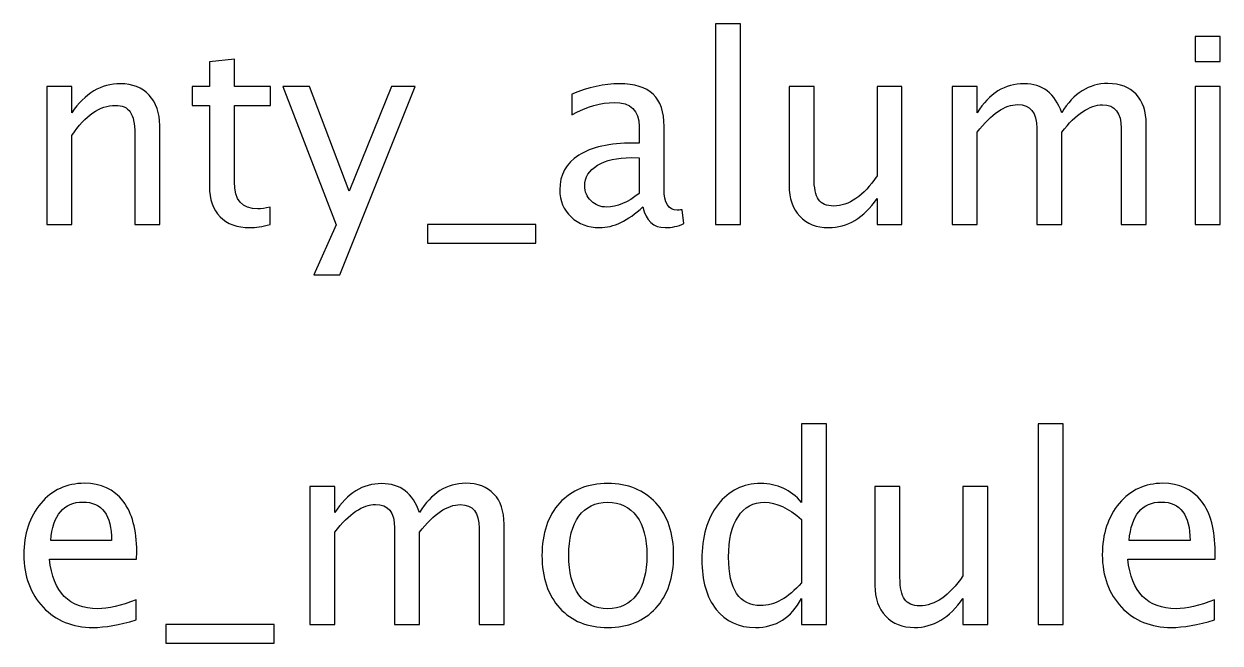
# Model space of a CAD drawing. Header units: centimetres. Extents: x -14.5 to 15.5, y -9.3 to 9.6.
# Drawn here: x 1.191 to 6.056, y 7.07 to 9.589 of the extents above; entities that cross this region are included whole.
import ezdxf

# ---------------------------------------------------------------- set-up
doc = ezdxf.new("R2010")
doc.units = ezdxf.units.CM
doc.header["$MEASUREMENT"] = 0
doc.layers.add('Layer 1', color=7, linetype='Continuous')

msp = doc.modelspace()

# ---------------------------------------------------------------- linework, layer by layer
at = {"layer": 'Layer 1'}
for points, knots in [([(4.00369, 8.77276), (4.00369, 8.77276), (4.00369, 9.58873), (4.00369, 9.58873), (4.00369, 9.58873), (4.00369, 9.58873), (4.10529, 9.58873), (4.10529, 9.58873), (4.10529, 9.58873), (4.10529, 9.58873), (4.10529, 8.77276), (4.10529, 8.77276), (4.10529, 8.77276), (4.10529, 8.77276), (4.00369, 8.77276), (4.00369, 8.77276)], [0, 0, 0, 0, 0.2, 0.2, 0.2, 0.2, 0.4, 0.4, 0.4, 0.4, 0.6, 0.6, 0.6, 0.6, 1, 1, 1, 1]), ([(5.95456, 9.43633), (5.95456, 9.43633), (5.95456, 9.53793), (5.95456, 9.53793), (5.95456, 9.53793), (5.95456, 9.53793), (6.05616, 9.53793), (6.05616, 9.53793), (6.05616, 9.53793), (6.05616, 9.53793), (6.05616, 9.43633), (6.05616, 9.43633), (6.05616, 9.43633), (6.05616, 9.43633), (5.95456, 9.43633), (5.95456, 9.43633)], [0, 0, 0, 0, 0.2, 0.2, 0.2, 0.2, 0.4, 0.4, 0.4, 0.4, 0.6, 0.6, 0.6, 0.6, 1, 1, 1, 1]), ([(2.19216, 8.77294), (2.16077, 8.76429), (2.13343, 8.76006), (2.11032, 8.76006), (2.11032, 8.76006), (2.05846, 8.76006), (2.01807, 8.77488), (1.98914, 8.80451), (1.98914, 8.80451), (1.96004, 8.83414), (1.94557, 8.87524), (1.94557, 8.92798), (1.94557, 8.92798), (1.94557, 8.92798), (1.94557, 9.25748), (1.94557, 9.25748), (1.94557, 9.25748), (1.94557, 9.25748), (1.87537, 9.25748), (1.87537, 9.25748), (1.87537, 9.25748), (1.87537, 9.25748), (1.87537, 9.33367), (1.87537, 9.33367), (1.87537, 9.33367), (1.87537, 9.33367), (1.94557, 9.33367), (1.94557, 9.33367), (1.94557, 9.33367), (1.94557, 9.33367), (1.94557, 9.4351), (1.94557, 9.4351), (1.94557, 9.4351), (1.94557, 9.4351), (2.04717, 9.4448), (2.04717, 9.4448), (2.04717, 9.4448), (2.04717, 9.4448), (2.04717, 9.33367), (2.04717, 9.33367), (2.04717, 9.33367), (2.04717, 9.33367), (2.19428, 9.33367), (2.19428, 9.33367), (2.19428, 9.33367), (2.19428, 9.33367), (2.19428, 9.25748), (2.19428, 9.25748), (2.19428, 9.25748), (2.19428, 9.25748), (2.04717, 9.25748), (2.04717, 9.25748), (2.04717, 9.25748), (2.04717, 9.25748), (2.04717, 8.94633), (2.04717, 8.94633), (2.04717, 8.94633), (2.04717, 8.87295), (2.0791, 8.83626), (2.14278, 8.83626), (2.14278, 8.83626), (2.15636, 8.83626), (2.17276, 8.83855), (2.19216, 8.84296), (2.19216, 8.84296), (2.19216, 8.84296), (2.19216, 8.77294), (2.19216, 8.77294)], [0, 0, 0, 0, 0.0555556, 0.0555556, 0.0555556, 0.0555556, 0.1111111, 0.1111111, 0.1111111, 0.1111111, 0.1666667, 0.1666667, 0.1666667, 0.1666667, 0.2222222, 0.2222222, 0.2222222, 0.2222222, 0.2777778, 0.2777778, 0.2777778, 0.2777778, 0.3333333, 0.3333333, 0.3333333, 0.3333333, 0.3888889, 0.3888889, 0.3888889, 0.3888889, 0.4444444, 0.4444444, 0.4444444, 0.4444444, 0.5, 0.5, 0.5, 0.5, 0.5555556, 0.5555556, 0.5555556, 0.5555556, 0.6111111, 0.6111111, 0.6111111, 0.6111111, 0.6666667, 0.6666667, 0.6666667, 0.6666667, 0.7222222, 0.7222222, 0.7222222, 0.7222222, 0.7777778, 0.7777778, 0.7777778, 0.7777778, 0.8333333, 0.8333333, 0.8333333, 0.8333333, 0.8888889, 0.8888889, 0.8888889, 0.8888889, 1, 1, 1, 1]), ([(1.28447, 8.77276), (1.28447, 8.77276), (1.28447, 9.33367), (1.28447, 9.33367), (1.28447, 9.33367), (1.28447, 9.33367), (1.38607, 9.33367), (1.38607, 9.33367), (1.38607, 9.33367), (1.38607, 9.33367), (1.38607, 9.22767), (1.38607, 9.22767), (1.38607, 9.22767), (1.43987, 9.30616), (1.50584, 9.34532), (1.58381, 9.34532), (1.58381, 9.34532), (1.63285, 9.34532), (1.67183, 9.32997), (1.70058, 9.2991), (1.70058, 9.2991), (1.72933, 9.26841), (1.74379, 9.22696), (1.74379, 9.1751), (1.74379, 9.1751), (1.74379, 9.1751), (1.74379, 8.77276), (1.74379, 8.77276), (1.74379, 8.77276), (1.74379, 8.77276), (1.6422, 8.77276), (1.6422, 8.77276), (1.6422, 8.77276), (1.6422, 8.77276), (1.6422, 9.14194), (1.6422, 9.14194), (1.6422, 9.14194), (1.6422, 9.18357), (1.63602, 9.2132), (1.62385, 9.23084), (1.62385, 9.23084), (1.6115, 9.24866), (1.59122, 9.25748), (1.56281, 9.25748), (1.56281, 9.25748), (1.50037, 9.25748), (1.44146, 9.21673), (1.38607, 9.13524), (1.38607, 9.13524), (1.38607, 9.13524), (1.38607, 8.77276), (1.38607, 8.77276), (1.38607, 8.77276), (1.38607, 8.77276), (1.28447, 8.77276), (1.28447, 8.77276)], [0, 0, 0, 0, 0.0666667, 0.0666667, 0.0666667, 0.0666667, 0.1333333, 0.1333333, 0.1333333, 0.1333333, 0.2, 0.2, 0.2, 0.2, 0.2666667, 0.2666667, 0.2666667, 0.2666667, 0.3333333, 0.3333333, 0.3333333, 0.3333333, 0.4, 0.4, 0.4, 0.4, 0.4666667, 0.4666667, 0.4666667, 0.4666667, 0.5333333, 0.5333333, 0.5333333, 0.5333333, 0.6, 0.6, 0.6, 0.6, 0.6666667, 0.6666667, 0.6666667, 0.6666667, 0.7333333, 0.7333333, 0.7333333, 0.7333333, 0.8, 0.8, 0.8, 0.8, 0.8666667, 0.8666667, 0.8666667, 0.8666667, 1, 1, 1, 1]), ([(3.70842, 8.8442), (3.64738, 8.78811), (3.58864, 8.76006), (3.5322, 8.76006), (3.5322, 8.76006), (3.48581, 8.76006), (3.44718, 8.77452), (3.41666, 8.80363), (3.41666, 8.80363), (3.38597, 8.83273), (3.37063, 8.86942), (3.37063, 8.91369), (3.37063, 8.91369), (3.37063, 8.9749), (3.39638, 9.022), (3.44788, 9.0548), (3.44788, 9.0548), (3.49939, 9.08761), (3.5733, 9.10402), (3.6696, 9.10402), (3.6696, 9.10402), (3.6696, 9.10402), (3.69342, 9.10402), (3.69342, 9.10402), (3.69342, 9.10402), (3.69342, 9.10402), (3.69342, 9.17157), (3.69342, 9.17157), (3.69342, 9.17157), (3.69342, 9.23666), (3.65955, 9.26912), (3.59164, 9.26912), (3.59164, 9.26912), (3.53908, 9.26912), (3.48157, 9.25254), (3.41931, 9.21938), (3.41931, 9.21938), (3.41931, 9.21938), (3.41931, 9.30298), (3.41931, 9.30298), (3.41931, 9.30298), (3.48775, 9.33121), (3.55231, 9.34532), (3.61281, 9.34532), (3.61281, 9.34532), (3.67507, 9.34532), (3.72112, 9.33121), (3.75058, 9.30281), (3.75058, 9.30281), (3.78021, 9.27441), (3.79503, 9.23066), (3.79503, 9.17157), (3.79503, 9.17157), (3.79503, 9.17157), (3.79503, 8.9181), (3.79503, 8.9181), (3.79503, 8.9181), (3.79503, 8.86007), (3.81284, 8.83097), (3.84865, 8.83097), (3.84865, 8.83097), (3.85306, 8.83097), (3.85958, 8.83167), (3.86823, 8.83308), (3.86823, 8.83308), (3.86823, 8.83308), (3.87546, 8.77664), (3.87546, 8.77664), (3.87546, 8.77664), (3.85235, 8.76553), (3.82695, 8.76006), (3.79908, 8.76006), (3.79908, 8.76006), (3.75164, 8.76006), (3.72147, 8.78811), (3.70842, 8.8442)], [0, 0, 0, 0, 0.05, 0.05, 0.05, 0.05, 0.1, 0.1, 0.1, 0.1, 0.15, 0.15, 0.15, 0.15, 0.2, 0.2, 0.2, 0.2, 0.25, 0.25, 0.25, 0.25, 0.3, 0.3, 0.3, 0.3, 0.35, 0.35, 0.35, 0.35, 0.4, 0.4, 0.4, 0.4, 0.45, 0.45, 0.45, 0.45, 0.5, 0.5, 0.5, 0.5, 0.55, 0.55, 0.55, 0.55, 0.6, 0.6, 0.6, 0.6, 0.65, 0.65, 0.65, 0.65, 0.7, 0.7, 0.7, 0.7, 0.75, 0.75, 0.75, 0.75, 0.8, 0.8, 0.8, 0.8, 0.85, 0.85, 0.85, 0.85, 0.9, 0.9, 0.9, 0.9, 1, 1, 1, 1]), ([(4.96643, 8.77276), (4.96643, 8.77276), (4.96643, 9.33367), (4.96643, 9.33367), (4.96643, 9.33367), (4.96643, 9.33367), (5.06803, 9.33367), (5.06803, 9.33367), (5.06803, 9.33367), (5.06803, 9.33367), (5.06803, 9.22767), (5.06803, 9.22767), (5.06803, 9.22767), (5.11759, 9.30616), (5.18109, 9.34532), (5.25889, 9.34532), (5.25889, 9.34532), (5.33386, 9.34532), (5.38483, 9.30616), (5.412, 9.22767), (5.412, 9.22767), (5.46015, 9.30686), (5.52294, 9.34637), (5.60003, 9.34637), (5.60003, 9.34637), (5.64924, 9.34637), (5.68752, 9.33191), (5.71486, 9.30281), (5.71486, 9.30281), (5.7422, 9.2737), (5.75595, 9.23296), (5.75595, 9.18057), (5.75595, 9.18057), (5.75595, 9.18057), (5.75595, 8.77276), (5.75595, 8.77276), (5.75595, 8.77276), (5.75595, 8.77276), (5.65435, 8.77276), (5.65435, 8.77276), (5.65435, 8.77276), (5.65435, 8.77276), (5.65435, 9.16381), (5.65435, 9.16381), (5.65435, 9.16381), (5.65435, 9.22767), (5.62895, 9.25959), (5.57815, 9.25959), (5.57815, 9.25959), (5.52541, 9.25959), (5.47003, 9.22237), (5.412, 9.14776), (5.412, 9.14776), (5.412, 9.14776), (5.412, 8.77276), (5.412, 8.77276), (5.412, 8.77276), (5.412, 8.77276), (5.3104, 8.77276), (5.3104, 8.77276), (5.3104, 8.77276), (5.3104, 8.77276), (5.3104, 9.16417), (5.3104, 9.16417), (5.3104, 9.16417), (5.3104, 9.22855), (5.28464, 9.26065), (5.23295, 9.26065), (5.23295, 9.26065), (5.18162, 9.26065), (5.12659, 9.22326), (5.06803, 9.14829), (5.06803, 9.14829), (5.06803, 9.14829), (5.06803, 8.77276), (5.06803, 8.77276), (5.06803, 8.77276), (5.06803, 8.77276), (4.96643, 8.77276), (4.96643, 8.77276)], [0, 0, 0, 0, 0.047619, 0.047619, 0.047619, 0.047619, 0.0952381, 0.0952381, 0.0952381, 0.0952381, 0.1428571, 0.1428571, 0.1428571, 0.1428571, 0.1904762, 0.1904762, 0.1904762, 0.1904762, 0.2380952, 0.2380952, 0.2380952, 0.2380952, 0.2857143, 0.2857143, 0.2857143, 0.2857143, 0.3333333, 0.3333333, 0.3333333, 0.3333333, 0.3809524, 0.3809524, 0.3809524, 0.3809524, 0.4285714, 0.4285714, 0.4285714, 0.4285714, 0.4761905, 0.4761905, 0.4761905, 0.4761905, 0.5238095, 0.5238095, 0.5238095, 0.5238095, 0.5714286, 0.5714286, 0.5714286, 0.5714286, 0.6190476, 0.6190476, 0.6190476, 0.6190476, 0.6666667, 0.6666667, 0.6666667, 0.6666667, 0.7142857, 0.7142857, 0.7142857, 0.7142857, 0.7619048, 0.7619048, 0.7619048, 0.7619048, 0.8095238, 0.8095238, 0.8095238, 0.8095238, 0.8571429, 0.8571429, 0.8571429, 0.8571429, 0.9047619, 0.9047619, 0.9047619, 0.9047619, 1, 1, 1, 1]), ([(2.37033, 8.5685), (2.37033, 8.5685), (2.46135, 8.77205), (2.46135, 8.77205), (2.46135, 8.77205), (2.46135, 8.77205), (2.24404, 9.33367), (2.24404, 9.33367), (2.24404, 9.33367), (2.24404, 9.33367), (2.35304, 9.33367), (2.35304, 9.33367), (2.35304, 9.33367), (2.35304, 9.33367), (2.51462, 8.90893), (2.51462, 8.90893), (2.51462, 8.90893), (2.51462, 8.90893), (2.68696, 9.33367), (2.68696, 9.33367), (2.68696, 9.33367), (2.68696, 9.33367), (2.78274, 9.33367), (2.78274, 9.33367), (2.78274, 9.33367), (2.78274, 9.33367), (2.47616, 8.5685), (2.47616, 8.5685), (2.47616, 8.5685), (2.47616, 8.5685), (2.37033, 8.5685), (2.37033, 8.5685)], [0, 0, 0, 0, 0.1111111, 0.1111111, 0.1111111, 0.1111111, 0.2222222, 0.2222222, 0.2222222, 0.2222222, 0.3333333, 0.3333333, 0.3333333, 0.3333333, 0.4444444, 0.4444444, 0.4444444, 0.4444444, 0.5555556, 0.5555556, 0.5555556, 0.5555556, 0.6666667, 0.6666667, 0.6666667, 0.6666667, 0.7777778, 0.7777778, 0.7777778, 0.7777778, 1, 1, 1, 1]), ([(4.66093, 8.77276), (4.66093, 8.77276), (4.66093, 8.87824), (4.66093, 8.87824), (4.66093, 8.87824), (4.60677, 8.79939), (4.54097, 8.76006), (4.46371, 8.76006), (4.46371, 8.76006), (4.41468, 8.76006), (4.3757, 8.77541), (4.34677, 8.80627), (4.34677, 8.80627), (4.31766, 8.83714), (4.3032, 8.87859), (4.3032, 8.93098), (4.3032, 8.93098), (4.3032, 8.93098), (4.3032, 9.33367), (4.3032, 9.33367), (4.3032, 9.33367), (4.3032, 9.33367), (4.4048, 9.33367), (4.4048, 9.33367), (4.4048, 9.33367), (4.4048, 9.33367), (4.4048, 8.96414), (4.4048, 8.96414), (4.4048, 8.96414), (4.4048, 8.92198), (4.41097, 8.89217), (4.42314, 8.87454), (4.42314, 8.87454), (4.43549, 8.85672), (4.45595, 8.8479), (4.4847, 8.8479), (4.4847, 8.8479), (4.54679, 8.8479), (4.60572, 8.88865), (4.66093, 8.97031), (4.66093, 8.97031), (4.66093, 8.97031), (4.66093, 9.33367), (4.66093, 9.33367), (4.66093, 9.33367), (4.66093, 9.33367), (4.76252, 9.33367), (4.76252, 9.33367), (4.76252, 9.33367), (4.76252, 9.33367), (4.76252, 8.77276), (4.76252, 8.77276), (4.76252, 8.77276), (4.76252, 8.77276), (4.66093, 8.77276), (4.66093, 8.77276)], [0, 0, 0, 0, 0.0666667, 0.0666667, 0.0666667, 0.0666667, 0.1333333, 0.1333333, 0.1333333, 0.1333333, 0.2, 0.2, 0.2, 0.2, 0.2666667, 0.2666667, 0.2666667, 0.2666667, 0.3333333, 0.3333333, 0.3333333, 0.3333333, 0.4, 0.4, 0.4, 0.4, 0.4666667, 0.4666667, 0.4666667, 0.4666667, 0.5333333, 0.5333333, 0.5333333, 0.5333333, 0.6, 0.6, 0.6, 0.6, 0.6666667, 0.6666667, 0.6666667, 0.6666667, 0.7333333, 0.7333333, 0.7333333, 0.7333333, 0.8, 0.8, 0.8, 0.8, 0.8666667, 0.8666667, 0.8666667, 0.8666667, 1, 1, 1, 1]), ([(5.95456, 8.77276), (5.95456, 8.77276), (5.95456, 9.33367), (5.95456, 9.33367), (5.95456, 9.33367), (5.95456, 9.33367), (6.05616, 9.33367), (6.05616, 9.33367), (6.05616, 9.33367), (6.05616, 9.33367), (6.05616, 8.77276), (6.05616, 8.77276), (6.05616, 8.77276), (6.05616, 8.77276), (5.95456, 8.77276), (5.95456, 8.77276)], [0, 0, 0, 0, 0.2, 0.2, 0.2, 0.2, 0.4, 0.4, 0.4, 0.4, 0.6, 0.6, 0.6, 0.6, 1, 1, 1, 1]), ([(3.69342, 8.89958), (3.69342, 8.89958), (3.69342, 9.04369), (3.69342, 9.04369), (3.69342, 9.04369), (3.69342, 9.04369), (3.66079, 9.04475), (3.66079, 9.04475), (3.66079, 9.04475), (3.60434, 9.04475), (3.55883, 9.03434), (3.52408, 9.01353), (3.52408, 9.01353), (3.48951, 8.99254), (3.47223, 8.96485), (3.47223, 8.93027), (3.47223, 8.93027), (3.47223, 8.90611), (3.48087, 8.88565), (3.49798, 8.86889), (3.49798, 8.86889), (3.51526, 8.85213), (3.53626, 8.84367), (3.56113, 8.84367), (3.56113, 8.84367), (3.60346, 8.84367), (3.64756, 8.86237), (3.69342, 8.89958)], [0, 0, 0, 0, 0.125, 0.125, 0.125, 0.125, 0.25, 0.25, 0.25, 0.25, 0.375, 0.375, 0.375, 0.375, 0.5, 0.5, 0.5, 0.5, 0.625, 0.625, 0.625, 0.625, 0.75, 0.75, 0.75, 0.75, 1, 1, 1, 1]), ([(2.833, 8.69656), (2.833, 8.69656), (2.833, 8.77276), (2.833, 8.77276), (2.833, 8.77276), (2.833, 8.77276), (3.27328, 8.77276), (3.27328, 8.77276), (3.27328, 8.77276), (3.27328, 8.77276), (3.27328, 8.69656), (3.27328, 8.69656), (3.27328, 8.69656), (3.27328, 8.69656), (2.833, 8.69656), (2.833, 8.69656)], [0, 0, 0, 0, 0.2, 0.2, 0.2, 0.2, 0.4, 0.4, 0.4, 0.4, 0.6, 0.6, 0.6, 0.6, 1, 1, 1, 1]), ([(4.35383, 7.14645), (4.35383, 7.14645), (4.35383, 7.25175), (4.35383, 7.25175), (4.35383, 7.25175), (4.31238, 7.17308), (4.24993, 7.13375), (4.1665, 7.13375), (4.1665, 7.13375), (4.09876, 7.13375), (4.04549, 7.15827), (4.00669, 7.20748), (4.00669, 7.20748), (3.96788, 7.25669), (3.94848, 7.3239), (3.94848, 7.40909), (3.94848, 7.40909), (3.94848, 7.50223), (3.97053, 7.57719), (4.01445, 7.63399), (4.01445, 7.63399), (4.05855, 7.69061), (4.1164, 7.71901), (4.18819, 7.71901), (4.18819, 7.71901), (4.25469, 7.71901), (4.31009, 7.69361), (4.35383, 7.64263), (4.35383, 7.64263), (4.35383, 7.64263), (4.35383, 7.96242), (4.35383, 7.96242), (4.35383, 7.96242), (4.35383, 7.96242), (4.45543, 7.96242), (4.45543, 7.96242), (4.45543, 7.96242), (4.45543, 7.96242), (4.45543, 7.14645), (4.45543, 7.14645), (4.45543, 7.14645), (4.45543, 7.14645), (4.35383, 7.14645), (4.35383, 7.14645)], [0, 0, 0, 0, 0.0833333, 0.0833333, 0.0833333, 0.0833333, 0.1666667, 0.1666667, 0.1666667, 0.1666667, 0.25, 0.25, 0.25, 0.25, 0.3333333, 0.3333333, 0.3333333, 0.3333333, 0.4166667, 0.4166667, 0.4166667, 0.4166667, 0.5, 0.5, 0.5, 0.5, 0.5833333, 0.5833333, 0.5833333, 0.5833333, 0.6666667, 0.6666667, 0.6666667, 0.6666667, 0.75, 0.75, 0.75, 0.75, 0.8333333, 0.8333333, 0.8333333, 0.8333333, 1, 1, 1, 1]), ([(5.31585, 7.14645), (5.31585, 7.14645), (5.31585, 7.96242), (5.31585, 7.96242), (5.31585, 7.96242), (5.31585, 7.96242), (5.41745, 7.96242), (5.41745, 7.96242), (5.41745, 7.96242), (5.41745, 7.96242), (5.41745, 7.14645), (5.41745, 7.14645), (5.41745, 7.14645), (5.41745, 7.14645), (5.31585, 7.14645), (5.31585, 7.14645)], [0, 0, 0, 0, 0.2, 0.2, 0.2, 0.2, 0.4, 0.4, 0.4, 0.4, 0.6, 0.6, 0.6, 0.6, 1, 1, 1, 1]), ([(1.64748, 7.16444), (1.57922, 7.14398), (1.52082, 7.13375), (1.47214, 7.13375), (1.47214, 7.13375), (1.38906, 7.13375), (1.3215, 7.16127), (1.26947, 7.21612), (1.26947, 7.21612), (1.21744, 7.27098), (1.19133, 7.34206), (1.19133, 7.42955), (1.19133, 7.42955), (1.19133, 7.5144), (1.21426, 7.58407), (1.2603, 7.63857), (1.2603, 7.63857), (1.30634, 7.6929), (1.36525, 7.72006), (1.43704, 7.72006), (1.43704, 7.72006), (1.50495, 7.72006), (1.55752, 7.6959), (1.59456, 7.64757), (1.59456, 7.64757), (1.63161, 7.59924), (1.65013, 7.5308), (1.65013, 7.44208), (1.65013, 7.44208), (1.65013, 7.44208), (1.6496, 7.41103), (1.6496, 7.41103), (1.6496, 7.41103), (1.6496, 7.41103), (1.29505, 7.41103), (1.29505, 7.41103), (1.29505, 7.41103), (1.30986, 7.27698), (1.3753, 7.20995), (1.49119, 7.20995), (1.49119, 7.20995), (1.53371, 7.20995), (1.58574, 7.22194), (1.64748, 7.24593), (1.64748, 7.24593), (1.64748, 7.24593), (1.64748, 7.16444), (1.64748, 7.16444)], [0, 0, 0, 0, 0.0769231, 0.0769231, 0.0769231, 0.0769231, 0.1538462, 0.1538462, 0.1538462, 0.1538462, 0.2307692, 0.2307692, 0.2307692, 0.2307692, 0.3076923, 0.3076923, 0.3076923, 0.3076923, 0.3846154, 0.3846154, 0.3846154, 0.3846154, 0.4615385, 0.4615385, 0.4615385, 0.4615385, 0.5384615, 0.5384615, 0.5384615, 0.5384615, 0.6153846, 0.6153846, 0.6153846, 0.6153846, 0.6923077, 0.6923077, 0.6923077, 0.6923077, 0.7692308, 0.7692308, 0.7692308, 0.7692308, 0.8461538, 0.8461538, 0.8461538, 0.8461538, 1, 1, 1, 1]), ([(2.35462, 7.14645), (2.35462, 7.14645), (2.35462, 7.70736), (2.35462, 7.70736), (2.35462, 7.70736), (2.35462, 7.70736), (2.45622, 7.70736), (2.45622, 7.70736), (2.45622, 7.70736), (2.45622, 7.70736), (2.45622, 7.60136), (2.45622, 7.60136), (2.45622, 7.60136), (2.50578, 7.67985), (2.56928, 7.71901), (2.64708, 7.71901), (2.64708, 7.71901), (2.72205, 7.71901), (2.77302, 7.67985), (2.80019, 7.60136), (2.80019, 7.60136), (2.84834, 7.68055), (2.91113, 7.72006), (2.98822, 7.72006), (2.98822, 7.72006), (3.03743, 7.72006), (3.07571, 7.7056), (3.10305, 7.6765), (3.10305, 7.6765), (3.13039, 7.64739), (3.14414, 7.60665), (3.14414, 7.55426), (3.14414, 7.55426), (3.14414, 7.55426), (3.14414, 7.14645), (3.14414, 7.14645), (3.14414, 7.14645), (3.14414, 7.14645), (3.04254, 7.14645), (3.04254, 7.14645), (3.04254, 7.14645), (3.04254, 7.14645), (3.04254, 7.5375), (3.04254, 7.5375), (3.04254, 7.5375), (3.04254, 7.60136), (3.01714, 7.63328), (2.96634, 7.63328), (2.96634, 7.63328), (2.9136, 7.63328), (2.85822, 7.59606), (2.80019, 7.52145), (2.80019, 7.52145), (2.80019, 7.52145), (2.80019, 7.14645), (2.80019, 7.14645), (2.80019, 7.14645), (2.80019, 7.14645), (2.69859, 7.14645), (2.69859, 7.14645), (2.69859, 7.14645), (2.69859, 7.14645), (2.69859, 7.53786), (2.69859, 7.53786), (2.69859, 7.53786), (2.69859, 7.60224), (2.67283, 7.63434), (2.62114, 7.63434), (2.62114, 7.63434), (2.56981, 7.63434), (2.51478, 7.59695), (2.45622, 7.52198), (2.45622, 7.52198), (2.45622, 7.52198), (2.45622, 7.14645), (2.45622, 7.14645), (2.45622, 7.14645), (2.45622, 7.14645), (2.35462, 7.14645), (2.35462, 7.14645)], [0, 0, 0, 0, 0.047619, 0.047619, 0.047619, 0.047619, 0.0952381, 0.0952381, 0.0952381, 0.0952381, 0.1428571, 0.1428571, 0.1428571, 0.1428571, 0.1904762, 0.1904762, 0.1904762, 0.1904762, 0.2380952, 0.2380952, 0.2380952, 0.2380952, 0.2857143, 0.2857143, 0.2857143, 0.2857143, 0.3333333, 0.3333333, 0.3333333, 0.3333333, 0.3809524, 0.3809524, 0.3809524, 0.3809524, 0.4285714, 0.4285714, 0.4285714, 0.4285714, 0.4761905, 0.4761905, 0.4761905, 0.4761905, 0.5238095, 0.5238095, 0.5238095, 0.5238095, 0.5714286, 0.5714286, 0.5714286, 0.5714286, 0.6190476, 0.6190476, 0.6190476, 0.6190476, 0.6666667, 0.6666667, 0.6666667, 0.6666667, 0.7142857, 0.7142857, 0.7142857, 0.7142857, 0.7619048, 0.7619048, 0.7619048, 0.7619048, 0.8095238, 0.8095238, 0.8095238, 0.8095238, 0.8571429, 0.8571429, 0.8571429, 0.8571429, 0.9047619, 0.9047619, 0.9047619, 0.9047619, 1, 1, 1, 1]), ([(3.56606, 7.13375), (3.48368, 7.13375), (3.41842, 7.16003), (3.37044, 7.2126), (3.37044, 7.2126), (3.32229, 7.26516), (3.2983, 7.3366), (3.2983, 7.42673), (3.2983, 7.42673), (3.2983, 7.51669), (3.32229, 7.58795), (3.37044, 7.64034), (3.37044, 7.64034), (3.41842, 7.69272), (3.48368, 7.71901), (3.56606, 7.71901), (3.56606, 7.71901), (3.64844, 7.71901), (3.7137, 7.69272), (3.76168, 7.64034), (3.76168, 7.64034), (3.80984, 7.58795), (3.83382, 7.51669), (3.83382, 7.42673), (3.83382, 7.42673), (3.83382, 7.3366), (3.80984, 7.26516), (3.76168, 7.2126), (3.76168, 7.2126), (3.7137, 7.16003), (3.64844, 7.13375), (3.56606, 7.13375)], [0, 0, 0, 0, 0.1111111, 0.1111111, 0.1111111, 0.1111111, 0.2222222, 0.2222222, 0.2222222, 0.2222222, 0.3333333, 0.3333333, 0.3333333, 0.3333333, 0.4444444, 0.4444444, 0.4444444, 0.4444444, 0.5555556, 0.5555556, 0.5555556, 0.5555556, 0.6666667, 0.6666667, 0.6666667, 0.6666667, 0.7777778, 0.7777778, 0.7777778, 0.7777778, 1, 1, 1, 1]), ([(5.01035, 7.14645), (5.01035, 7.14645), (5.01035, 7.25193), (5.01035, 7.25193), (5.01035, 7.25193), (4.95619, 7.17308), (4.89039, 7.13375), (4.81313, 7.13375), (4.81313, 7.13375), (4.7641, 7.13375), (4.72512, 7.1491), (4.69619, 7.17996), (4.69619, 7.17996), (4.66708, 7.21083), (4.65262, 7.25228), (4.65262, 7.30467), (4.65262, 7.30467), (4.65262, 7.30467), (4.65262, 7.70736), (4.65262, 7.70736), (4.65262, 7.70736), (4.65262, 7.70736), (4.75422, 7.70736), (4.75422, 7.70736), (4.75422, 7.70736), (4.75422, 7.70736), (4.75422, 7.33783), (4.75422, 7.33783), (4.75422, 7.33783), (4.75422, 7.29567), (4.76039, 7.26586), (4.77256, 7.24823), (4.77256, 7.24823), (4.78491, 7.23041), (4.80537, 7.22159), (4.83412, 7.22159), (4.83412, 7.22159), (4.89621, 7.22159), (4.95514, 7.26234), (5.01035, 7.344), (5.01035, 7.344), (5.01035, 7.344), (5.01035, 7.70736), (5.01035, 7.70736), (5.01035, 7.70736), (5.01035, 7.70736), (5.11194, 7.70736), (5.11194, 7.70736), (5.11194, 7.70736), (5.11194, 7.70736), (5.11194, 7.14645), (5.11194, 7.14645), (5.11194, 7.14645), (5.11194, 7.14645), (5.01035, 7.14645), (5.01035, 7.14645)], [0, 0, 0, 0, 0.0666667, 0.0666667, 0.0666667, 0.0666667, 0.1333333, 0.1333333, 0.1333333, 0.1333333, 0.2, 0.2, 0.2, 0.2, 0.2666667, 0.2666667, 0.2666667, 0.2666667, 0.3333333, 0.3333333, 0.3333333, 0.3333333, 0.4, 0.4, 0.4, 0.4, 0.4666667, 0.4666667, 0.4666667, 0.4666667, 0.5333333, 0.5333333, 0.5333333, 0.5333333, 0.6, 0.6, 0.6, 0.6, 0.6666667, 0.6666667, 0.6666667, 0.6666667, 0.7333333, 0.7333333, 0.7333333, 0.7333333, 0.8, 0.8, 0.8, 0.8, 0.8666667, 0.8666667, 0.8666667, 0.8666667, 1, 1, 1, 1]), ([(6.03341, 7.16444), (5.96515, 7.14398), (5.90675, 7.13375), (5.85807, 7.13375), (5.85807, 7.13375), (5.77499, 7.13375), (5.70743, 7.16127), (5.6554, 7.21612), (5.6554, 7.21612), (5.60337, 7.27098), (5.57726, 7.34206), (5.57726, 7.42955), (5.57726, 7.42955), (5.57726, 7.5144), (5.60019, 7.58407), (5.64623, 7.63857), (5.64623, 7.63857), (5.69227, 7.6929), (5.75118, 7.72006), (5.82297, 7.72006), (5.82297, 7.72006), (5.89088, 7.72006), (5.94345, 7.6959), (5.98049, 7.64757), (5.98049, 7.64757), (6.01754, 7.59924), (6.03606, 7.5308), (6.03606, 7.44208), (6.03606, 7.44208), (6.03606, 7.44208), (6.03553, 7.41103), (6.03553, 7.41103), (6.03553, 7.41103), (6.03553, 7.41103), (5.68098, 7.41103), (5.68098, 7.41103), (5.68098, 7.41103), (5.69579, 7.27698), (5.76123, 7.20995), (5.87712, 7.20995), (5.87712, 7.20995), (5.91964, 7.20995), (5.97167, 7.22194), (6.03341, 7.24593), (6.03341, 7.24593), (6.03341, 7.24593), (6.03341, 7.16444), (6.03341, 7.16444)], [0, 0, 0, 0, 0.0769231, 0.0769231, 0.0769231, 0.0769231, 0.1538462, 0.1538462, 0.1538462, 0.1538462, 0.2307692, 0.2307692, 0.2307692, 0.2307692, 0.3076923, 0.3076923, 0.3076923, 0.3076923, 0.3846154, 0.3846154, 0.3846154, 0.3846154, 0.4615385, 0.4615385, 0.4615385, 0.4615385, 0.5384615, 0.5384615, 0.5384615, 0.5384615, 0.6153846, 0.6153846, 0.6153846, 0.6153846, 0.6923077, 0.6923077, 0.6923077, 0.6923077, 0.7692308, 0.7692308, 0.7692308, 0.7692308, 0.8461538, 0.8461538, 0.8461538, 0.8461538, 1, 1, 1, 1]), ([(1.30034, 7.48723), (1.30034, 7.48723), (1.548, 7.48723), (1.548, 7.48723), (1.548, 7.48723), (1.548, 7.59165), (1.50901, 7.64387), (1.43122, 7.64387), (1.43122, 7.64387), (1.3529, 7.64387), (1.30933, 7.59165), (1.30034, 7.48723)], [0, 0, 0, 0, 0.25, 0.25, 0.25, 0.25, 0.5, 0.5, 0.5, 0.5, 1, 1, 1, 1]), ([(3.56588, 7.20995), (3.61615, 7.20995), (3.65532, 7.22882), (3.68319, 7.26675), (3.68319, 7.26675), (3.71088, 7.30449), (3.72482, 7.35794), (3.72482, 7.42673), (3.72482, 7.42673), (3.72482, 7.49535), (3.71088, 7.54862), (3.68319, 7.58636), (3.68319, 7.58636), (3.65532, 7.62393), (3.61615, 7.64281), (3.56588, 7.64281), (3.56588, 7.64281), (3.51543, 7.64281), (3.47628, 7.62393), (3.44876, 7.58636), (3.44876, 7.58636), (3.42107, 7.54862), (3.40731, 7.49535), (3.40731, 7.42673), (3.40731, 7.42673), (3.40731, 7.35794), (3.42107, 7.30449), (3.44876, 7.26675), (3.44876, 7.26675), (3.47628, 7.22882), (3.51543, 7.20995), (3.56588, 7.20995)], [0, 0, 0, 0, 0.1111111, 0.1111111, 0.1111111, 0.1111111, 0.2222222, 0.2222222, 0.2222222, 0.2222222, 0.3333333, 0.3333333, 0.3333333, 0.3333333, 0.4444444, 0.4444444, 0.4444444, 0.4444444, 0.5555556, 0.5555556, 0.5555556, 0.5555556, 0.6666667, 0.6666667, 0.6666667, 0.6666667, 0.7777778, 0.7777778, 0.7777778, 0.7777778, 1, 1, 1, 1]), ([(4.35383, 7.57313), (4.30109, 7.61952), (4.25116, 7.64281), (4.20389, 7.64281), (4.20389, 7.64281), (4.15732, 7.64281), (4.12134, 7.6234), (4.09576, 7.58442), (4.09576, 7.58442), (4.07019, 7.54562), (4.05749, 7.49058), (4.05749, 7.41932), (4.05749, 7.41932), (4.05749, 7.28827), (4.10088, 7.22265), (4.18784, 7.22265), (4.18784, 7.22265), (4.24428, 7.22265), (4.29968, 7.25352), (4.35383, 7.31508), (4.35383, 7.31508), (4.35383, 7.31508), (4.35383, 7.57313), (4.35383, 7.57313)], [0, 0, 0, 0, 0.1428571, 0.1428571, 0.1428571, 0.1428571, 0.2857143, 0.2857143, 0.2857143, 0.2857143, 0.4285714, 0.4285714, 0.4285714, 0.4285714, 0.5714286, 0.5714286, 0.5714286, 0.5714286, 0.7142857, 0.7142857, 0.7142857, 0.7142857, 1, 1, 1, 1]), ([(5.68627, 7.48723), (5.68627, 7.48723), (5.93393, 7.48723), (5.93393, 7.48723), (5.93393, 7.48723), (5.93393, 7.59165), (5.89494, 7.64387), (5.81715, 7.64387), (5.81715, 7.64387), (5.73883, 7.64387), (5.69526, 7.59165), (5.68627, 7.48723)], [0, 0, 0, 0, 0.25, 0.25, 0.25, 0.25, 0.5, 0.5, 0.5, 0.5, 1, 1, 1, 1]), ([(1.7683, 7.07025), (1.7683, 7.07025), (1.7683, 7.14645), (1.7683, 7.14645), (1.7683, 7.14645), (1.7683, 7.14645), (2.20858, 7.14645), (2.20858, 7.14645), (2.20858, 7.14645), (2.20858, 7.14645), (2.20858, 7.07025), (2.20858, 7.07025), (2.20858, 7.07025), (2.20858, 7.07025), (1.7683, 7.07025), (1.7683, 7.07025)], [0, 0, 0, 0, 0.2, 0.2, 0.2, 0.2, 0.4, 0.4, 0.4, 0.4, 0.6, 0.6, 0.6, 0.6, 1, 1, 1, 1])]:
    msp.add_open_spline(points, degree=3, knots=knots, dxfattribs=at)

doc.saveas('drawing.dxf')
